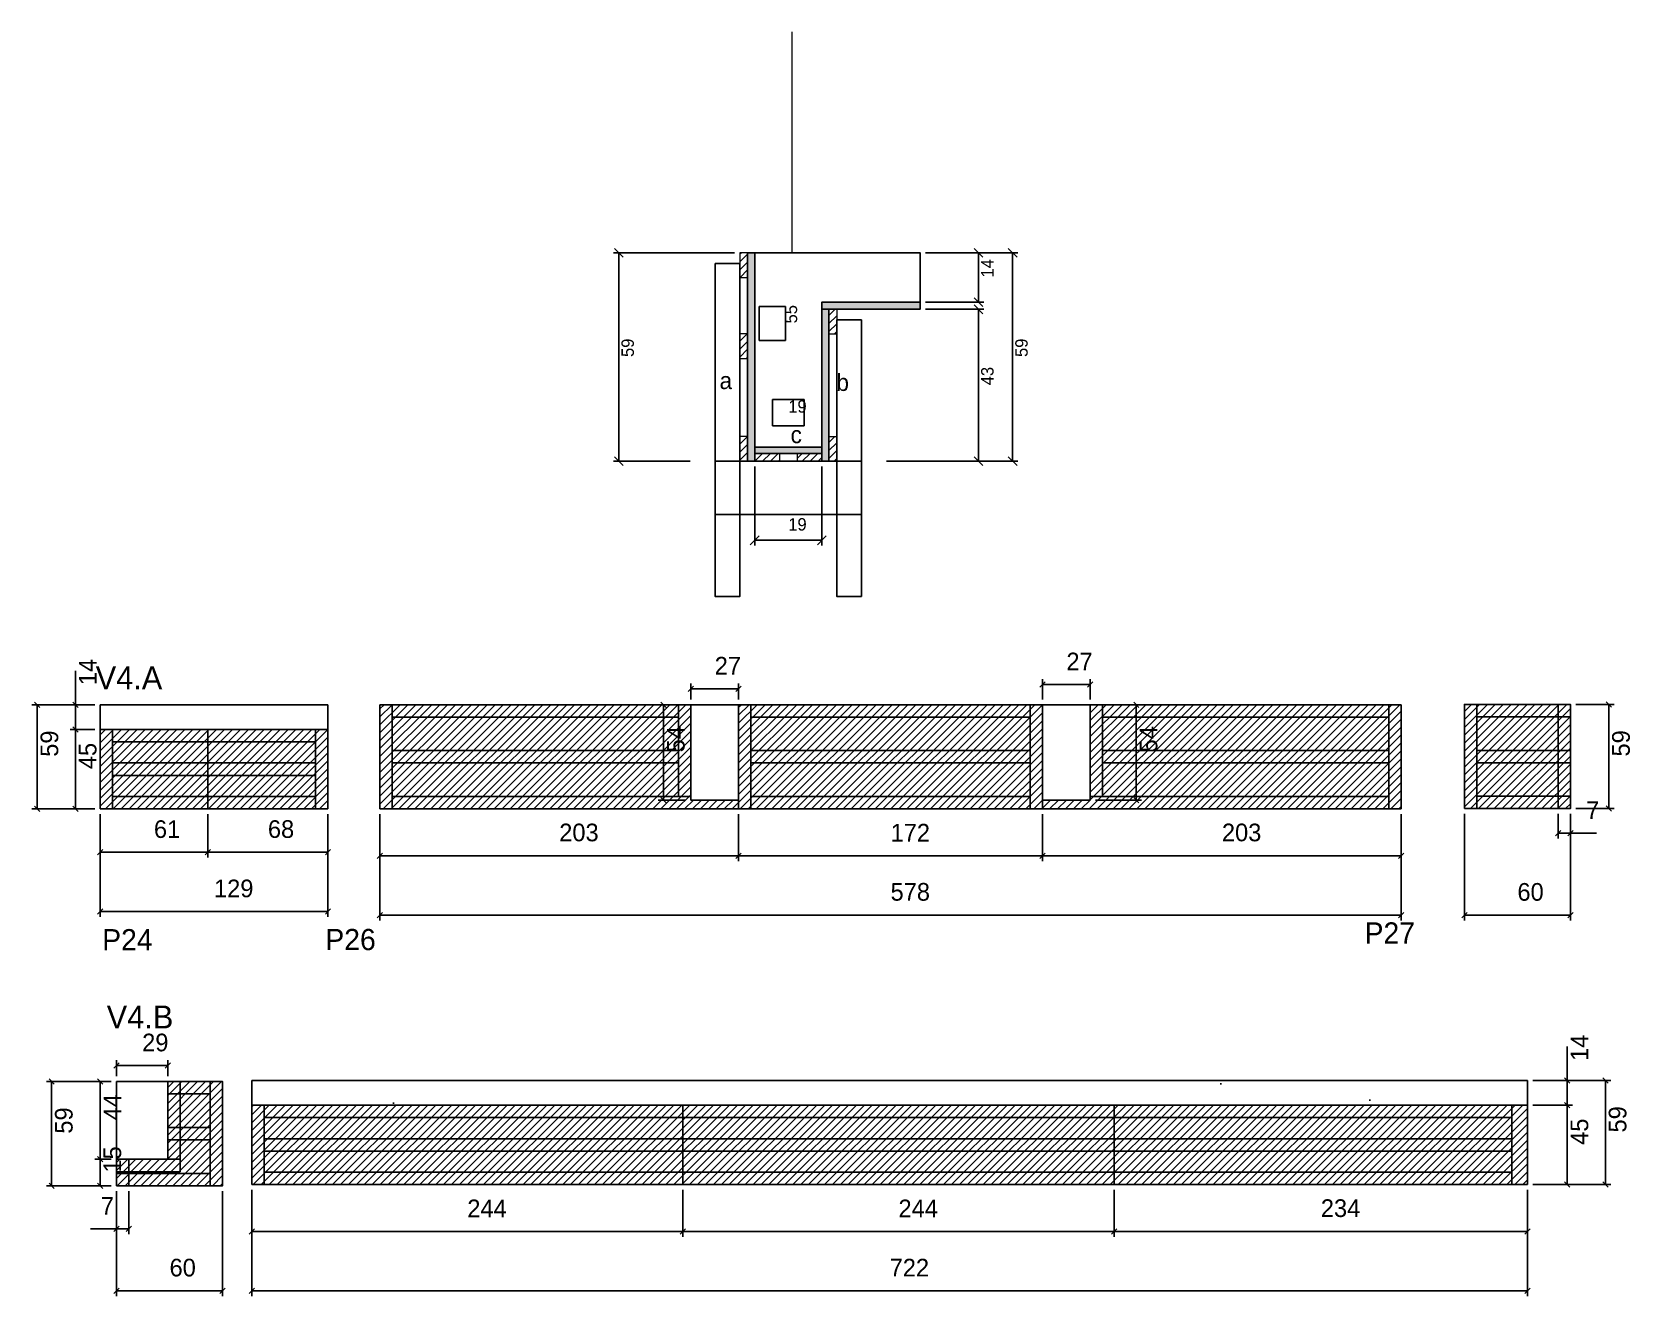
# Model space of a CAD drawing. Header units: metres. Extents: x 6389 to 7293, y 5216 to 5932.
import ezdxf

# ---------------------------------------------------------------- set-up
doc = ezdxf.new("R2010")
doc.units = ezdxf.units.M
for name, color, linetype in [('5', 7, 'Continuous'), ('CONCRETO', 7, 'Continuous'), ('COTA', 7, 'Continuous'), ('Cota Seção (2x)', 7, 'Continuous'), ('detalhes', 7, 'Continuous'), ('Hachura', 7, 'Continuous'), ('Madeira', 7, 'Continuous'), ('Painéis', 7, 'Continuous'), ('REAPROVEITAMENTO', 7, 'Continuous'), ('SARR_2.2x7', 7, 'Continuous'), ('SARR_3.5x7', 7, 'Continuous'), ('Texto Seção', 7, 'Continuous')]:
    doc.layers.add(name, color=color, linetype=linetype)

msp = doc.modelspace()

# ---------------------------------------------------------------- hatches: boundary and pattern name
at = {"layer": 'COTA'}
h = msp.add_hatch(dxfattribs=at)
h.set_pattern_fill('AR-CONC')
h.paths.add_polyline_path([(6556.55, 5551.13), (6427.55, 5551.13), (6427.55, 5537.13), (6556.55, 5537.13), (6556.55, 5551.13)])
h = msp.add_hatch(dxfattribs=at)
h.set_pattern_fill('AR-CONC')
h.paths.add_polyline_path([(7235.39, 5338.46), (7235.39, 5324.46), (6513.39, 5324.46), (6513.39, 5338.46), (7235.39, 5338.46)])
at = {"layer": 'Hachura'}
h = msp.add_hatch(dxfattribs=at)
h.set_pattern_fill('ANSI31')
h.paths.add_polyline_path([(6789.61, 5792.94), (6794.01, 5792.94), (6794.01, 5806.94), (6789.61, 5806.94), (6789.61, 5792.94)])
h = msp.add_hatch(color=7, dxfattribs=at)
h.dxf.hatch_style = 1
h.paths.add_polyline_path([(6794.01, 5806.94), (6798.01, 5806.94), (6798.01, 5688.94), (6794.01, 5688.94), (6794.01, 5806.94)])
h = msp.add_hatch(color=7, dxfattribs=at)
h.dxf.hatch_style = 1
h.paths.add_polyline_path([(6836.01, 5774.94), (6836.01, 5778.94), (6891.61, 5778.94), (6891.61, 5774.94), (6836.01, 5774.94)])
h = msp.add_hatch(color=7, dxfattribs=at)
h.dxf.hatch_style = 1
h.paths.add_polyline_path([(6840.01, 5774.94), (6836.01, 5774.94), (6836.01, 5688.94), (6840.01, 5688.94), (6840.01, 5774.94)])
h = msp.add_hatch(dxfattribs=at)
h.set_pattern_fill('ANSI31')
h.paths.add_polyline_path([(6844.41, 5760.94), (6840.01, 5760.94), (6840.01, 5774.94), (6844.41, 5774.94), (6844.41, 5760.94)])
h = msp.add_hatch(dxfattribs=at)
h.set_pattern_fill('ANSI31')
h.paths.add_polyline_path([(6789.61, 5747.04), (6794.01, 5747.04), (6794.01, 5761.04), (6789.61, 5761.04), (6789.61, 5747.04)])
h = msp.add_hatch(dxfattribs=at)
h.set_pattern_fill('ANSI31')
h.paths.add_polyline_path([(6789.61, 5688.94), (6794.01, 5688.94), (6794.01, 5702.94), (6789.61, 5702.94), (6789.61, 5688.94)])
h = msp.add_hatch(dxfattribs=at)
h.set_pattern_fill('ANSI31')
h.paths.add_polyline_path([(6844.41, 5688.94), (6840.01, 5688.94), (6840.01, 5702.94), (6844.41, 5702.94), (6844.41, 5688.94)])
h = msp.add_hatch(color=7, dxfattribs=at)
h.dxf.hatch_style = 1
h.paths.add_polyline_path([(6798.01, 5693.34), (6798.01, 5696.94), (6836.01, 5696.94), (6836.01, 5693.34), (6798.01, 5693.34)])
h = msp.add_hatch(dxfattribs=at)
h.set_pattern_fill('ANSI31')
h.paths.add_polyline_path([(6798.01, 5688.94), (6798.01, 5693.34), (6812.01, 5693.34), (6812.01, 5688.94), (6798.01, 5688.94)])
h = msp.add_hatch(dxfattribs=at)
h.set_pattern_fill('ANSI31')
h.paths.add_polyline_path([(6836.01, 5688.94), (6836.01, 5693.34), (6822.01, 5693.34), (6822.01, 5688.94), (6836.01, 5688.94)])
at = {"layer": 'REAPROVEITAMENTO'}
h = msp.add_hatch(dxfattribs=at)
h.set_pattern_fill('ANSI31')
h.paths.add_polyline_path([(6788.91, 5497.13), (6761.91, 5497.13), (6761.91, 5551.13), (6585.91, 5551.13), (6585.91, 5492.13), (6788.91, 5492.13), (6788.91, 5497.13)])
h = msp.add_hatch(dxfattribs=at)
h.set_pattern_fill('ANSI31')
h.paths.add_polyline_path([(6960.91, 5492.13), (6960.91, 5551.13), (6788.91, 5551.13), (6788.91, 5492.13), (6960.91, 5492.13)])
h = msp.add_hatch(dxfattribs=at)
h.set_pattern_fill('ANSI31')
h.paths.add_polyline_path([(6987.91, 5497.13), (6960.91, 5497.13), (6960.91, 5492.13), (7163.91, 5492.13), (7163.91, 5551.13), (6987.91, 5551.13), (6987.91, 5497.13)])
h = msp.add_hatch(dxfattribs=at)
h.set_pattern_fill('ANSI31')
h.paths.add_polyline_path([(7259.64, 5492.29), (7259.64, 5551.29), (7199.64, 5551.29), (7199.64, 5492.29), (7259.64, 5492.29)])
h = msp.add_hatch(dxfattribs=at)
h.set_pattern_fill('ANSI31')
h.paths.add_polyline_path([(6556.55, 5492.13), (6556.55, 5537.13), (6427.55, 5537.13), (6427.55, 5492.13), (6556.55, 5492.13)])
h = msp.add_hatch(dxfattribs=at)
h.set_pattern_fill('ANSI31')
h.paths.add_polyline_path([(6465.89, 5337.79), (6465.89, 5293.79), (6436.89, 5293.79), (6436.89, 5278.79), (6496.89, 5278.79), (6496.89, 5337.79), (6465.89, 5337.79)])
h = msp.add_hatch(dxfattribs=at)
h.set_pattern_fill('ANSI31')
h.paths.add_polyline_path([(7235.39, 5279.46), (7235.39, 5324.46), (6513.39, 5324.46), (6513.39, 5279.46), (7235.39, 5279.46)])

# ---------------------------------------------------------------- linework, layer by layer
at = {"layer": 'CONCRETO', "color": 251, "lineweight": 25}
msp.add_lwpolyline([(6891.61, 5778.94), (6891.61, 5806.94), (6798.01, 5806.94), (6798.01, 5778.94), (6798.01, 5778.94), (6798.01, 5696.94), (6836.01, 5696.94), (6836.01, 5778.94)], close=True, dxfattribs=at)
at = {"layer": 'COTA', "color": 4, "lineweight": 25}
for p, q in [((6786.61, 5806.94), (6718.14, 5806.94)), ((6721.14, 5688.94), (6721.14, 5806.94)), ((6894.61, 5806.94), (6946.99, 5806.94)), ((6894.61, 5806.94), (6927.67, 5806.94)), ((6924.67, 5806.94), (6924.67, 5778.94)), ((6943.99, 5688.94), (6943.99, 5806.94)), ((6894.61, 5778.94), (6927.67, 5778.94)), ((6894.61, 5774.94), (6927.67, 5774.94)), ((6924.67, 5774.94), (6924.67, 5688.94)), ((6761.41, 5688.94), (6718.14, 5688.94)), ((6872.61, 5688.94), (6946.99, 5688.94)), ((6872.61, 5688.94), (6927.67, 5688.94)), ((6798.01, 5685.94), (6798.01, 5641.21)), ((6836.01, 5685.94), (6836.01, 5641.21)), ((6836.01, 5644.21), (6798.01, 5644.21)), ((6413.65, 5551.13), (6413.65, 5570.25)), ((6761.91, 5554.13), (6761.91, 5563.13)), ((6788.91, 5554.13), (6788.91, 5563.13)), ((6960.91, 5554.13), (6960.91, 5565.52)), ((6960.91, 5562.52), (6987.91, 5562.52)), ((6987.91, 5554.13), (6987.91, 5565.52)), ((6788.91, 5560.13), (6761.91, 5560.13)), ((6424.55, 5551.13), (6389.03, 5551.13)), ((6392.03, 5551.13), (6392.03, 5492.13)), ((6424.55, 5551.13), (6410.65, 5551.13)), ((6413.65, 5537.13), (6413.65, 5551.13)), ((6758.91, 5551.13), (6743.47, 5551.13)), ((6746.47, 5497.13), (6746.47, 5551.13)), ((6990.91, 5551.13), (7016.98, 5551.13)), ((7013.98, 5551.13), (7013.98, 5497.13)), ((7262.64, 5551.29), (7284.36, 5551.29)), ((7281.36, 5492.29), (7281.36, 5551.29)), ((6424.55, 5537.13), (6410.65, 5537.13)), ((6424.55, 5537.13), (6410.65, 5537.13)), ((6413.65, 5537.13), (6413.65, 5492.13)), ((6424.55, 5492.13), (6389.03, 5492.13)), ((6424.55, 5492.13), (6410.65, 5492.13)), ((6758.91, 5497.13), (6743.47, 5497.13)), ((6990.91, 5497.13), (7016.98, 5497.13)), ((7262.64, 5492.29), (7284.36, 5492.29)), ((6427.55, 5489.13), (6427.55, 5464.59)), ((6427.55, 5489.13), (6427.55, 5431.06)), ((6488.55, 5489.13), (6488.55, 5464.59)), ((6488.55, 5489.13), (6488.55, 5464.59)), ((6556.55, 5489.13), (6556.55, 5464.59)), ((6556.55, 5489.13), (6556.55, 5431.06)), ((6585.91, 5489.13), (6585.91, 5462.59)), ((6585.91, 5489.13), (6585.91, 5429.06)), ((6788.91, 5489.13), (6788.91, 5462.59)), ((6788.91, 5489.13), (6788.91, 5462.59)), ((6960.91, 5489.13), (6960.91, 5462.59)), ((6960.91, 5489.13), (6960.91, 5462.59)), ((7163.91, 5489.13), (7163.91, 5462.59)), ((7163.91, 5489.13), (7163.91, 5429.06)), ((7199.64, 5489.29), (7199.64, 5429.06)), ((7252.64, 5489.29), (7252.64, 5475.39)), ((7259.64, 5489.29), (7259.64, 5475.39)), ((7259.64, 5489.29), (7259.64, 5429.06)), ((7252.64, 5478.39), (7259.64, 5478.39)), ((7259.64, 5478.39), (7274.37, 5478.39)), ((6427.55, 5467.59), (6488.55, 5467.59)), ((6488.55, 5467.59), (6556.55, 5467.59)), ((6585.91, 5465.59), (6788.91, 5465.59)), ((6788.91, 5465.59), (6960.91, 5465.59)), ((6960.91, 5465.59), (7163.91, 5465.59)), ((6427.55, 5434.06), (6556.55, 5434.06)), ((6585.91, 5432.06), (7163.91, 5432.06)), ((7199.64, 5432.06), (7259.64, 5432.06)), ((7257.82, 5338.46), (7257.82, 5357.58)), ((6436.89, 5340.79), (6436.89, 5349.83)), ((6436.89, 5346.83), (6465.89, 5346.83)), ((6465.89, 5340.79), (6465.89, 5349.83)), ((6433.89, 5337.79), (6397.18, 5337.79)), ((6400.18, 5278.79), (6400.18, 5337.79)), ((6433.89, 5337.79), (6424.62, 5337.79)), ((6427.62, 5337.79), (6427.62, 5293.79)), ((7238.39, 5338.46), (7260.82, 5338.46)), ((7238.39, 5338.46), (7282.43, 5338.46)), ((7257.82, 5324.46), (7257.82, 5338.46)), ((7279.43, 5338.46), (7279.43, 5279.46)), ((7238.39, 5324.46), (7260.82, 5324.46)), ((7238.39, 5324.46), (7260.82, 5324.46)), ((7257.82, 5324.46), (7257.82, 5279.46)), ((6433.89, 5293.79), (6424.62, 5293.79)), ((6433.89, 5293.79), (6424.62, 5293.79)), ((6427.62, 5293.79), (6427.62, 5278.79)), ((6433.89, 5278.79), (6397.18, 5278.79)), ((6433.89, 5278.79), (6424.62, 5278.79)), ((6436.89, 5275.79), (6436.89, 5251.36)), ((6436.89, 5275.79), (6436.89, 5216.38)), ((6443.89, 5275.79), (6443.89, 5251.36)), ((6496.89, 5275.79), (6496.89, 5216.38)), ((6513.39, 5276.46), (6513.39, 5249.92)), ((6513.39, 5276.46), (6513.39, 5216.38)), ((6757.39, 5276.46), (6757.39, 5249.92)), ((6757.39, 5276.46), (6757.39, 5249.92)), ((7001.39, 5276.46), (7001.39, 5249.92)), ((7001.39, 5276.46), (7001.39, 5249.92)), ((7235.39, 5276.46), (7235.39, 5249.92)), ((7235.39, 5276.46), (7235.39, 5216.38)), ((7238.39, 5279.46), (7260.82, 5279.46)), ((7238.39, 5279.46), (7282.43, 5279.46)), ((6436.89, 5254.36), (6422.16, 5254.36)), ((6443.89, 5254.36), (6436.89, 5254.36)), ((6513.39, 5252.92), (6757.39, 5252.92)), ((6757.39, 5252.92), (7001.39, 5252.92)), ((7001.39, 5252.92), (7235.39, 5252.92)), ((6496.89, 5219.38), (6436.89, 5219.38)), ((6513.39, 5219.38), (7235.39, 5219.38))]:
    msp.add_line(p, q, dxfattribs=at)
at = {"layer": 'COTA', "color": 0, "lineweight": 25}
for p, q in [((6962.41, 5564.02), (6959.41, 5561.02)), ((6986.41, 5561.02), (6989.41, 5564.02)), ((6393.53, 5549.63), (6390.53, 5552.63)), ((6415.15, 5549.63), (6412.15, 5552.63)), ((6747.97, 5549.63), (6744.97, 5552.63)), ((6763.41, 5561.63), (6760.41, 5558.63)), ((6787.41, 5558.63), (6790.41, 5561.63)), ((7015.48, 5549.63), (7012.48, 5552.63)), ((7282.86, 5549.79), (7279.86, 5552.79)), ((6415.15, 5535.63), (6412.15, 5538.63)), ((6412.15, 5538.63), (6415.15, 5535.63)), ((6744.97, 5498.63), (6747.97, 5495.63)), ((7012.48, 5498.63), (7015.48, 5495.63)), ((6390.53, 5493.63), (6393.53, 5490.63)), ((6412.15, 5493.63), (6415.15, 5490.63)), ((7279.86, 5493.79), (7282.86, 5490.79)), ((7254.14, 5479.89), (7251.14, 5476.89)), ((7258.14, 5476.89), (7261.14, 5479.89)), ((6429.05, 5469.09), (6426.05, 5466.09)), ((6487.05, 5466.09), (6490.05, 5469.09)), ((6490.05, 5469.09), (6487.05, 5466.09)), ((6555.05, 5466.09), (6558.05, 5469.09)), ((6587.41, 5467.09), (6584.41, 5464.09)), ((6787.41, 5464.09), (6790.41, 5467.09)), ((6790.41, 5467.09), (6787.41, 5464.09)), ((6962.41, 5467.09), (6959.41, 5464.09)), ((6959.41, 5464.09), (6962.41, 5467.09)), ((7162.41, 5464.09), (7165.41, 5467.09)), ((6429.05, 5435.56), (6426.05, 5432.56)), ((6555.05, 5432.56), (6558.05, 5435.56)), ((6587.41, 5433.56), (6584.41, 5430.56)), ((7162.41, 5430.56), (7165.41, 5433.56)), ((7201.14, 5433.56), (7198.14, 5430.56)), ((7258.14, 5430.56), (7261.14, 5433.56)), ((6438.39, 5348.33), (6435.39, 5345.33)), ((6464.39, 5345.33), (6467.39, 5348.33)), ((6401.68, 5336.29), (6398.68, 5339.29)), ((6429.12, 5336.29), (6426.12, 5339.29)), ((7259.32, 5336.96), (7256.32, 5339.96)), ((7280.93, 5336.96), (7277.93, 5339.96)), ((7259.32, 5322.96), (7256.32, 5325.96)), ((7256.32, 5325.96), (7259.32, 5322.96)), ((6426.12, 5295.29), (6429.12, 5292.29)), ((6429.12, 5292.29), (6426.12, 5295.29)), ((6398.68, 5280.29), (6401.68, 5277.29)), ((6426.12, 5280.29), (6429.12, 5277.29)), ((7256.32, 5280.96), (7259.32, 5277.96)), ((7277.93, 5280.96), (7280.93, 5277.96)), ((6438.39, 5255.86), (6435.39, 5252.86)), ((6442.39, 5252.86), (6445.39, 5255.86)), ((6514.89, 5254.42), (6511.89, 5251.42)), ((6755.89, 5251.42), (6758.89, 5254.42)), ((6758.89, 5254.42), (6755.89, 5251.42)), ((7002.89, 5254.42), (6999.89, 5251.42)), ((6999.89, 5251.42), (7002.89, 5254.42)), ((7233.89, 5251.42), (7236.89, 5254.42)), ((6438.39, 5220.88), (6435.39, 5217.88)), ((6495.39, 5217.88), (6498.39, 5220.88)), ((6514.89, 5220.88), (6511.89, 5217.88)), ((7233.89, 5217.88), (7236.89, 5220.88))]:
    msp.add_line(p, q, dxfattribs=at)
at = {"layer": 'COTA', "color": 241, "lineweight": 25}
for p, q in [((6556.55, 5551.13), (6427.55, 5551.13)), ((6427.55, 5551.13), (6427.55, 5537.13)), ((6556.55, 5537.13), (6556.55, 5551.13)), ((6761.91, 5551.13), (6788.91, 5551.13)), ((6987.91, 5551.13), (6960.91, 5551.13)), ((6436.89, 5293.79), (6436.89, 5337.79)), ((6436.89, 5337.79), (6465.89, 5337.79)), ((6513.39, 5338.46), (7235.39, 5338.46)), ((6513.39, 5324.46), (6513.39, 5338.46)), ((7235.39, 5324.46), (7235.39, 5338.46))]:
    msp.add_line(p, q, dxfattribs=at)
at = {"layer": 'COTA', "color": 0, "lineweight": 25}
for points in [[(6723.64, 5804.44), (6718.64, 5809.44)], [(6927.17, 5804.44), (6922.17, 5809.44)], [(6946.49, 5804.44), (6941.49, 5809.44)], [(6922.17, 5781.44), (6927.17, 5776.44)], [(6927.17, 5772.44), (6922.17, 5777.44)], [(6718.64, 5691.44), (6723.64, 5686.44)], [(6922.17, 5691.44), (6927.17, 5686.44)], [(6941.49, 5691.44), (6946.49, 5686.44)], [(6800.51, 5646.71), (6795.51, 5641.71)], [(6833.51, 5641.71), (6838.51, 5646.71)]]:
    msp.add_lwpolyline(points, dxfattribs=at)
at = {"layer": 'Cota Seção (2x)', "color": 180, "lineweight": 25}
for p, q in [((6815.53, 5776.61), (6800.53, 5776.61)), ((6800.53, 5776.61), (6800.53, 5757.27)), ((6815.53, 5757.27), (6815.53, 5776.61)), ((6800.53, 5757.27), (6815.53, 5757.27)), ((6826.01, 5723.94), (6808.01, 5723.94)), ((6808.01, 5723.94), (6808.01, 5708.94)), ((6826.01, 5708.94), (6826.01, 5723.94)), ((6808.01, 5708.94), (6826.01, 5708.94))]:
    msp.add_line(p, q, dxfattribs=at)
at = {"layer": 'Madeira', "color": 126, "lineweight": 18}
for points in [[(6789.61, 5792.94), (6794.01, 5792.94), (6794.01, 5806.94), (6789.61, 5806.94)], [(6844.41, 5760.94), (6840.01, 5760.94), (6840.01, 5774.94), (6844.41, 5774.94)], [(6789.61, 5747.04), (6794.01, 5747.04), (6794.01, 5761.04), (6789.61, 5761.04)], [(6789.61, 5688.94), (6794.01, 5688.94), (6794.01, 5702.94), (6789.61, 5702.94)], [(6844.41, 5688.94), (6840.01, 5688.94), (6840.01, 5702.94), (6844.41, 5702.94)], [(6798.01, 5688.94), (6798.01, 5693.34), (6812.01, 5693.34), (6812.01, 5688.94)], [(6836.01, 5688.94), (6836.01, 5693.34), (6822.01, 5693.34), (6822.01, 5688.94)]]:
    msp.add_lwpolyline(points, close=True, dxfattribs=at)
at = {"layer": 'Painéis', "color": 200, "lineweight": 25}
for p, q in [((6585.91, 5551.13), (6761.91, 5551.13)), ((6585.91, 5492.13), (6585.91, 5551.13)), ((6761.91, 5497.13), (6761.91, 5551.13)), ((6788.91, 5492.13), (6788.91, 5551.13)), ((6788.91, 5551.13), (6960.91, 5551.13)), ((6960.91, 5492.13), (6960.91, 5551.13)), ((7163.91, 5551.13), (6987.91, 5551.13)), ((6987.91, 5497.13), (6987.91, 5551.13)), ((7163.91, 5492.13), (7163.91, 5551.13)), ((6427.55, 5537.13), (6556.55, 5537.13)), ((6427.55, 5492.13), (6427.55, 5537.13)), ((6488.55, 5492.13), (6488.55, 5537.13)), ((6556.55, 5492.13), (6556.55, 5537.13)), ((6427.55, 5492.13), (6556.55, 5492.13)), ((6585.91, 5492.13), (7163.91, 5492.13)), ((6788.91, 5497.13), (6761.91, 5497.13)), ((6960.91, 5497.13), (6987.91, 5497.13)), ((6465.89, 5337.79), (6465.89, 5293.79)), ((6513.39, 5324.46), (7235.39, 5324.46)), ((6513.39, 5279.46), (6513.39, 5324.46)), ((6757.39, 5279.46), (6757.39, 5324.46)), ((7001.39, 5279.46), (7001.39, 5324.46)), ((7235.39, 5279.46), (7235.39, 5324.46)), ((6465.89, 5293.79), (6436.89, 5293.79)), ((6513.39, 5279.46), (7235.39, 5279.46))]:
    msp.add_line(p, q, dxfattribs=at)
for points in [[(6794.01, 5806.94), (6798.01, 5806.94), (6798.01, 5688.94), (6794.01, 5688.94)], [(6836.01, 5774.94), (6836.01, 5778.94), (6891.61, 5778.94), (6891.61, 5774.94)], [(6840.01, 5774.94), (6836.01, 5774.94), (6836.01, 5688.94), (6840.01, 5688.94)], [(6798.01, 5693.34), (6798.01, 5696.94), (6836.01, 5696.94), (6836.01, 5693.34)], [(7199.64, 5492.29), (7259.64, 5492.29), (7259.64, 5551.29), (7199.64, 5551.29)]]:
    msp.add_lwpolyline(points, close=True, dxfattribs=at)
msp.add_lwpolyline([(6465.89, 5337.79), (6496.89, 5337.79), (6496.89, 5278.79), (6436.89, 5278.79), (6436.89, 5293.79)], dxfattribs=at)
at = {"layer": 'SARR_2.2x7', "color": 40, "lineweight": 25}
for p, q in [((6592.91, 5492.13), (6592.91, 5551.13)), ((6592.91, 5544.13), (6754.91, 5544.13)), ((6754.91, 5499.13), (6754.91, 5551.13)), ((6795.91, 5492.13), (6795.91, 5551.13)), ((6953.91, 5544.13), (6795.91, 5544.13)), ((6953.91, 5492.13), (6953.91, 5551.13)), ((6994.91, 5499.13), (6994.91, 5551.13)), ((7156.91, 5544.13), (6994.91, 5544.13)), ((7156.91, 5492.13), (7156.91, 5551.13)), ((7206.64, 5492.29), (7206.64, 5551.29)), ((7259.64, 5544.29), (7206.64, 5544.29)), ((7252.64, 5492.29), (7252.64, 5551.29)), ((6434.55, 5492.13), (6434.55, 5537.13)), ((6549.55, 5492.13), (6549.55, 5537.13)), ((6434.55, 5530.13), (6488.55, 5530.13)), ((6488.55, 5530.13), (6549.55, 5530.13)), ((6434.55, 5518.13), (6488.55, 5518.13)), ((6488.55, 5518.13), (6549.55, 5518.13)), ((6592.91, 5525.21), (6754.91, 5525.21)), ((6592.91, 5518.21), (6754.91, 5518.21)), ((6795.91, 5525.13), (6953.91, 5525.13)), ((6795.91, 5518.13), (6953.91, 5518.13)), ((6994.91, 5525.13), (7156.91, 5525.13)), ((6994.91, 5518.13), (7156.91, 5518.13)), ((7206.64, 5525.29), (7259.64, 5525.29)), ((7206.64, 5518.29), (7259.64, 5518.29)), ((6434.55, 5511.13), (6488.55, 5511.13)), ((6488.55, 5511.13), (6549.55, 5511.13)), ((6434.55, 5499.13), (6488.55, 5499.13)), ((6488.55, 5499.13), (6549.55, 5499.13)), ((6592.91, 5499.13), (6761.91, 5499.13)), ((6953.91, 5499.13), (6795.91, 5499.13)), ((7156.91, 5499.13), (6987.91, 5499.13)), ((7259.64, 5499.29), (7206.64, 5499.29)), ((6472.89, 5293.79), (6472.89, 5337.79)), ((6489.89, 5278.79), (6489.89, 5337.79)), ((6465.89, 5330.79), (6489.89, 5330.79)), ((6520.39, 5279.46), (6520.39, 5324.46)), ((7226.39, 5279.46), (7226.39, 5324.46)), ((6489.89, 5311.79), (6465.89, 5311.79)), ((6520.39, 5317.46), (6757.39, 5317.46)), ((6757.39, 5317.46), (7001.39, 5317.46)), ((7001.39, 5317.46), (7226.39, 5317.46)), ((6489.89, 5304.79), (6465.89, 5304.79)), ((6520.39, 5305.46), (6757.44, 5305.46)), ((6757.39, 5305.46), (7001.39, 5305.46)), ((7001.39, 5305.46), (7226.39, 5305.46)), ((6443.89, 5278.79), (6443.89, 5293.79)), ((6465.89, 5293.79), (6472.89, 5293.79)), ((6472.89, 5286.79), (6472.89, 5293.79)), ((6520.39, 5298.46), (6757.44, 5298.46)), ((6757.39, 5298.46), (7001.39, 5298.46)), ((7001.39, 5298.46), (7226.39, 5298.46)), ((6472.89, 5286.79), (6436.89, 5286.79)), ((6436.89, 5285.79), (6489.89, 5285.79)), ((6520.39, 5286.46), (6757.39, 5286.46)), ((6757.39, 5286.46), (7001.39, 5286.46)), ((7001.39, 5286.46), (7226.39, 5286.46))]:
    msp.add_line(p, q, dxfattribs=at)
at = {"layer": 'SARR_3.5x7', "color": 81, "lineweight": 25}
for points in [[(6775.61, 5800.94), (6789.61, 5800.94), (6789.61, 5612.46), (6775.61, 5612.46)], [(6858.41, 5768.94), (6844.41, 5768.94), (6844.41, 5612.46), (6858.41, 5612.46)], [(6775.61, 5688.94), (6858.41, 5688.94), (6858.41, 5658.88), (6775.61, 5658.88)]]:
    msp.add_lwpolyline(points, close=True, dxfattribs=at)
at = {"layer": 'Texto Seção', "color": 252, "lineweight": 15}
msp.add_line((6819.21, 5806.94), (6819.21, 5931.94), dxfattribs=at)

# ---------------------------------------------------------------- texts
at = {"layer": '5', "color": 5, "lineweight": 25}
for s, rotation, p in [('P27', 0.00004, (7143.13, 5415.9)), ('P24', 359.99996, (6428.77, 5412.09)), ('P26', 0.00004, (6555.03, 5412.2))]:
    msp.add_text(s, height=12, rotation=rotation, dxfattribs=at).set_placement(p)
at = {"layer": 'COTA', "color": 1, "lineweight": 25}
for s, p in [('14', (6933.17, 5792.94)), ('59', (6729.64, 5747.94)), ('59', (6952.49, 5747.94)), ('43', (6933.17, 5731.94))]:
    msp.add_text(s, height=7, rotation=90, dxfattribs=at).set_placement(p)
msp.add_text('19', height=7, dxfattribs=at).set_placement((6817.01, 5649.71))
at = {"layer": 'COTA', "color": 240, "lineweight": 25}
for s, p in [('27', (6974.41, 5570.59)), ('27', (6775.41, 5568.2)), ('7', (7268.51, 5486.46)), ('61', (6458.05, 5475.7)), ('68', (6522.55, 5475.72)), ('203', (6687.41, 5473.81)), ('172', (6874.91, 5473.67)), ('203', (7062.41, 5473.81)), ('129', (6492.05, 5442.14)), ('578', (6874.91, 5440.19)), ('60', (7229.64, 5440.16)), ('29', (6451.39, 5354.92)), ('7', (6428.03, 5262.43)), ('244', (6635.39, 5261)), ('244', (6879.39, 5261)), ('234', (7118.39, 5261.14)), ('60', (6466.89, 5227.49)), ('722', (6874.39, 5227.46))]:
    msp.add_text(s, height=10, dxfattribs=at).set_placement(p)
for s, p in [('14', (6425.57, 5562.19)), ('59', (6403.89, 5521.63)), ('54', (6758.36, 5524.13)), ('54', (7025.87, 5524.13)), ('59', (7293.22, 5521.79)), ('45', (6425.54, 5514.63)), ('14', (7269.75, 5349.52)), ('44', (6439.55, 5315.79)), ('59', (6412.04, 5308.29)), ('59', (7291.3, 5308.96)), ('45', (7269.71, 5301.96)), ('15', (6439.51, 5286.29))]:
    msp.add_text(s, height=10, rotation=90, dxfattribs=at).set_placement(p)
at = {"layer": 'Cota Seção (2x)', "color": 1, "lineweight": 25}
msp.add_text('55', height=7, rotation=90, dxfattribs=at).set_placement((6822.03, 5766.94))
msp.add_text('19', height=7, dxfattribs=at).set_placement((6817.01, 5716.44))
at = {"layer": 'detalhes', "color": 4, "lineweight": 25}
for s, p in [('a', (6778.12, 5729.78)), ('b', (6844.22, 5728.72)), ('c', (6818.31, 5699.18))]:
    msp.add_text(s, height=9.6, dxfattribs=at).set_placement(p)
at = {"layer": 'Texto Seção', "color": 7, "lineweight": 15}
for s, p in [('V4.A', (6425.1, 5559.81)), ('V4.B', (6431.34, 5367.85))]:
    msp.add_text(s, height=13, dxfattribs=at).set_placement(p)

doc.saveas('drawing.dxf')
